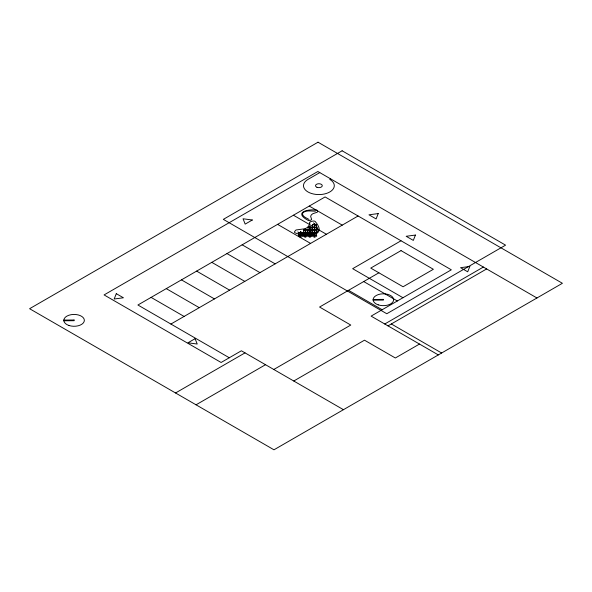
<?xml version="1.0" encoding="UTF-8"?>
<svg xmlns="http://www.w3.org/2000/svg" width="592" height="592" viewBox="0 0 592 592"><rect width="100%" height="100%" fill="white"/><g stroke="black" fill="none" stroke-linecap="round" stroke-linejoin="round"><path stroke-width="0.89" d="M319.776 172.605L308.003 179.398A15.399 8.887 0 0 0 308.003 191.971A15.399 8.887 0 0 0 329.781 191.971A15.399 8.887 0 0 0 329.781 179.398L330.662 178.888M299.892 235.105L298.353 235.993L300.662 237.325L302.971 235.993L305.28 237.325L307.588 235.993L309.897 237.325L312.213 235.993L314.522 237.325L316.831 235.993L315.292 235.105M302.201 233.766L303.74 232.878M170.903 324.053L358.079 215.984M401.013 240.774L352.662 268.687L402.96 297.732M378.887 272.794L319.576 307.041L350.767 325.052L273.807 369.482M175.543 392.977L245.021 352.869M196.048 404.817L265.527 364.702M384.748 323.994L483.375 267.059M388.012 325.881L486.639 268.938M293.773 381.011L364.494 340.185L395.345 357.99L419.491 344.056M312.68 224.634L313.612 224.634M315.477 224.634L316.409 224.634M313.612 224.657L315.477 224.657M312.643 227.173L313.575 227.469M316.38 227.173L315.447 227.469M308.069 227.321L311.806 227.321M312.643 227.306L316.38 227.306M312.68 227.432L316.409 227.432M312.68 227.565L316.409 227.565M311.762 229.822L308.025 229.822L308.025 232.893L309.808 232.811M303.481 229.97L307.211 229.97M308.025 229.962L311.762 229.962M312.731 229.948L316.461 229.948M309.779 231.494L310.045 236.593L309.823 226.174L310.053 230.251M303.415 232.493L307.144 232.493L307.144 235.564L305.398 235.564M311.792 232.508L310.859 232.811M298.797 232.641L300.544 232.671M302.534 232.641L300.788 232.671M303.415 232.626L304.347 232.626M306.212 232.626L307.144 232.626M308.062 232.649L308.994 232.649M310.859 232.649L311.792 232.649M312.665 232.634L313.597 232.634M315.462 232.634L316.394 232.634M303.481 232.767L307.211 232.767M308.025 232.76L309.808 232.671M310.008 232.76L311.762 232.76M312.731 232.752L316.461 232.752M300.544 232.804L298.797 232.508L298.797 235.579L302.534 235.579L302.534 232.508L300.788 232.804M310.008 232.893L311.762 232.893M303.481 232.908L305.228 232.908M305.465 232.908L307.211 232.908L307.211 229.837L303.481 229.837L303.415 235.564L305.161 235.564M298.797 235.446L302.534 235.446M303.415 235.431L305.161 235.431M305.398 235.431L307.144 235.431M308.062 235.446L311.792 235.446M312.665 235.431L314.411 235.431M314.648 235.431L316.394 235.431M314.411 235.572L312.665 235.572L312.665 232.501L313.597 232.797M314.648 235.572L316.394 235.572L316.394 232.501L315.462 232.797M315.373 211.166C311.229 211.263 305.213 209.686 302.327 213.468C302.579 216.746 306.575 217.982 308.994 219.432M297.776 231.968C305.672 236.556 327.191 235.749 313.486 222.895M536.944 297.983L317.86 171.495L104.081 294.92L221.105 362.482L241.388 350.775L343.449 409.694M309.253 206.075L342.243 225.13M293.417 215.222L313.057 226.558M316.195 228.371L326.407 234.269M277.581 224.368L310.571 243.416M363.71 281.555L397.343 300.973M348.533 290.324L382.166 309.742M391.334 323.965L441.639 353.01M438.317 354.926L371.11 316.121L451.319 269.811L325.089 196.936L137.906 305.006L229.289 357.76M242.15 244.814L275.147 263.862M226.98 253.576L259.969 272.631M211.803 262.345L244.792 281.392M196.625 271.106L229.615 290.154M181.448 279.868L214.437 298.916M166.271 288.63L199.26 307.677M151.093 297.391L184.082 316.439M316.38 230.236L316.409 224.494L312.68 224.494L312.643 230.236M314.715 233.159L314.715 228.808L314.478 233.159M314.626 230.236L314.663 223.487L314.396 230.236M310.008 228.815L310.008 233.167M308.994 232.811L308.062 232.508L308.062 235.579L311.792 235.579L311.806 227.18L308.069 227.18L308.069 230.251M305.465 233.181L305.228 228.823L305.228 233.181M317.527 210.841L317.497 211.707A1.317 0.762 0 0 1 316.609 212.417L313.035 213.638A8.096 4.677 0 0 0 311.288 215A8.096 4.677 0 0 0 310.704 216.657L311.518 219.01A1.317 0.762 0 0 1 311.2 219.861L310.097 220.453A1.317 0.762 0 0 1 308.269 220.431C293.543 212.698 307.026 208.85 316.283 210.071A1.317 0.762 0 0 1 317.527 210.841M309.779 222.984L309.372 224.901L307.966 226.877A11.174 6.453 0 0 1 306.545 227.957A11.174 6.453 0 0 1 304.665 228.778L297.228 229.822A1.865 1.08 0 0 0 295.43 230.495L294.631 231.635A1.865 1.08 0 0 0 295.6 233.026C304.68 236.904 328.412 237.111 315.321 221.637A1.865 1.08 0 0 0 312.916 221.082L310.941 221.541A1.865 1.08 0 0 0 309.771 222.577L309.779 222.984M116.298 293.669L114.175 299.012L123.432 297.783L116.298 293.669M378.229 213.579L376.112 218.929L368.971 214.807L378.229 213.579M415.429 235.061L413.312 240.404L406.171 236.282L415.429 235.061M469.819 266.459L467.695 271.802L460.561 267.68L469.819 266.459M318.022 142.198L29.6 308.713L273.978 449.802L562.4 283.287L318.022 142.198M342.117 150.782L223.332 219.366L386.791 313.738L505.575 245.155L342.117 150.782M252.31 220.002L245.177 224.116L243.053 218.774L252.31 220.002M195.094 338.691L187.953 342.805L197.217 344.033L195.094 338.691M401.021 250.616L370.74 268.095L403.078 286.765L433.359 269.286L401.021 250.616M383.387 299.389L373.123 299.471L373.138 300.159L383.401 300.077L383.387 299.389M74.074 320.013L63.81 320.094L63.825 320.783L74.089 320.701L74.074 320.013M313.664 229.814L312.731 229.814L312.731 232.885L316.461 232.885L316.461 229.814L313.664 229.814M300.78 231.502L300.551 236.585L300.78 231.502M305.465 231.502L305.161 236.571L305.398 231.487M314.715 231.479L314.411 236.578L314.648 231.487M378.258 304.865A10.264 5.927 0 0 0 393.658 299.73A10.264 5.927 0 0 0 378.258 294.601A10.264 5.927 0 0 0 378.258 304.865M68.953 325.489A10.264 5.927 0 0 0 84.353 320.353A10.264 5.927 0 0 0 68.953 315.225A10.264 5.927 0 0 0 68.953 325.489M316.994 187.301A3.382 1.954 0 0 0 322.27 185.821A3.382 1.954 0 0 0 317.416 183.927A3.382 1.954 0 0 0 316.994 187.301"/></g></svg>
